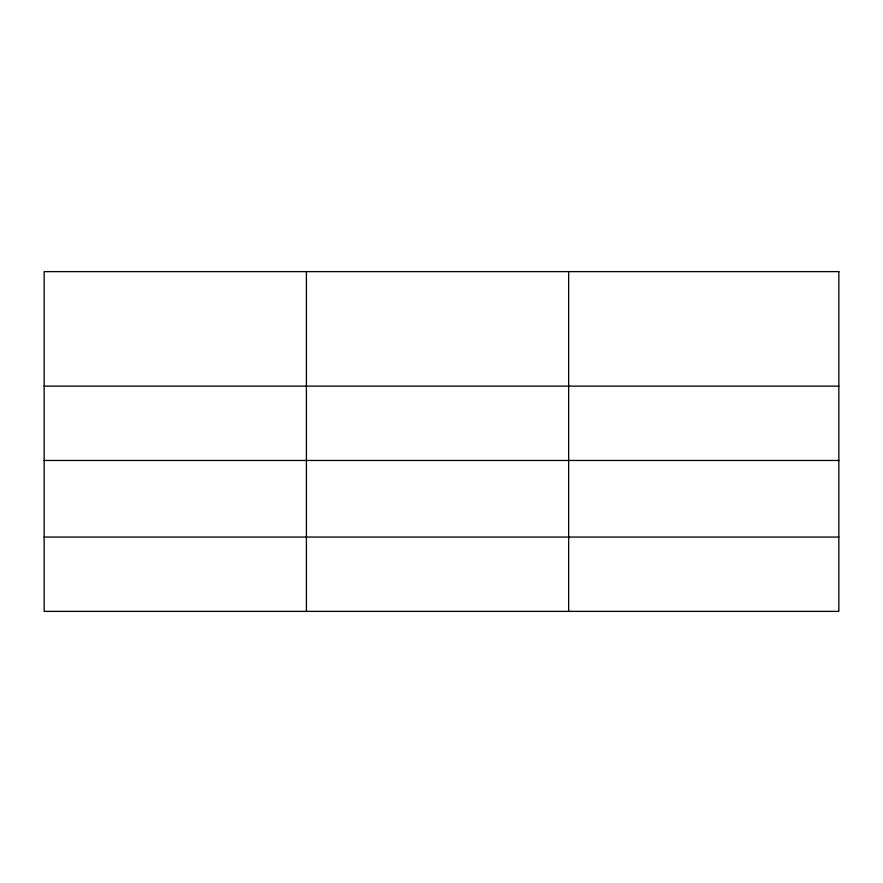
<?xml version="1.0" encoding="UTF-8"?>
<svg xmlns="http://www.w3.org/2000/svg" width="883" height="883" viewBox="0 0 883 883"><rect width="100%" height="100%" fill="white"/><g stroke="black" fill="none" stroke-linecap="round" stroke-linejoin="round"><path stroke-width="1.32" d="M44.15 386.125L838.85 386.125M44.15 460.462L838.85 460.462M44.15 537.052L838.85 537.052M568.652 271.622L568.652 611.378M306.401 271.622L306.401 611.378M838.85 271.622L44.15 271.622L44.15 611.378L838.85 611.378L838.85 271.622"/></g></svg>
